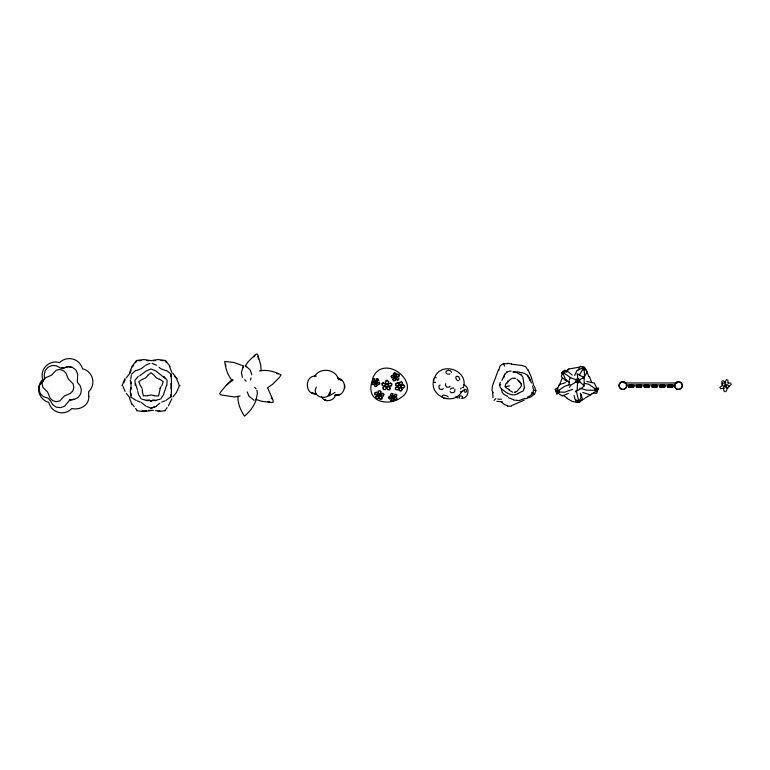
<?xml version="1.0" encoding="UTF-8"?>
<svg xmlns="http://www.w3.org/2000/svg" width="770" height="770" viewBox="0 0 770 770"><rect width="100%" height="100%" fill="white"/><g stroke="black" fill="none" stroke-linecap="round" stroke-linejoin="round"><path stroke-width="1.16" d="M389.909 388.629L388.86 386.194M390.544 387.772L389.812 389.88L387.512 389.668M459.738 379.658L458.872 376.8L456.908 376.183M330.455 389.408C332.111 401.978 310.416 398.533 316.297 387.108M396.502 375.481L395.799 376.135L395.819 375.183M557.605 387.936L555.093 389.177L557.028 394.384M579.781 402.431L576.21 402.248L575.46 399.64M393.335 399.158L393.374 398.244L394.076 398.879M395.453 394.817L393.48 396.175L393.355 395.559M507.526 382.988L507.632 380.958M387.146 387.628L386.742 386.569L386.694 387.541M166.792 385.578L167.138 380.342L163.779 376.318M237.911 396.329C237.622 403.374 240.625 410.391 244.485 416.166C249.778 411.681 254.6 405.761 256.266 398.908M381.795 398.321L381.862 397.407L380.072 395.645L381.15 395.722M382.498 397.541L381.708 399.332L379.61 398.908M492.319 386.473L492.011 390.332L493.05 393.008M584.16 377.704L579.704 379.581L577.798 378.503L577.163 389.822L575.421 391.795L581.735 388.167L584.18 385.789L584.16 377.704L577.134 373.642L577.808 378.484L575.902 379.591L570.118 377.675L569.425 379.793M382.844 387.358L383.364 389.533L385.664 389.572M383.373 388.272L383.46 387.233L385.731 385.78L384.577 385.616M395.742 378.638L395.607 377.81L395.405 378.744M516.978 379.206L521.482 384.066L521.213 386.425L516.959 391.285L515.005 392.315M530.424 395.501L533.061 393.008L533.475 389.447L532.561 386.011M130.842 378.956L131.285 375.433M165.935 400.467L170.642 396.897L170.94 394.548M433.847 379.745C428.649 396.175 453.934 406.656 461.875 391.353M463.405 387.666C469.132 369.504 439.4 360.495 434.232 378.821M160.227 388.561L158.562 395.944L154.366 395.809M375.452 396.396L375.798 398.369L377.916 398.639M375.808 397.349L377.213 395.347M130.862 389.938L131.208 387.753M170.863 383.393L171.036 388.85M398.802 384.682L399.466 385.5L399.64 384.432M514.938 378.676L515.024 378.099M379.35 397.108L379.042 396.127L378.022 398.321L377.05 398.485M728.15 382.979L727.746 379.87M507.228 388.658L505.149 386.646L505.64 383.961L510.741 379.09L512.772 378.195L514.986 378.368M374.913 384.028L375.077 383.114L374.297 383.585M721.865 381.256L722.173 383.672M723.79 387.223L723.656 389.986L724.483 391.651M398.571 388.224L399.351 387.416L399.216 389.976L399.967 390.592M597.972 387.743L598.473 388.138L596.596 393.432L593.66 392.969M390.303 394.952L391.324 393.364L393.22 393.836M391.006 394.76L390.794 395.588L392.248 397.002L391.68 396.261M492.55 385.578L498.44 369.812M250.481 379.985L251.02 377.935M503.753 377.55L504.658 374.153M498.844 370.216L500.076 365.808L503.474 363.632L507.671 363.767M256.112 399.63L257.411 393.22L256.911 390.14M524.033 388.244L523.302 390.852L518.095 393.326M388.513 384.163L387.483 384.682L387.801 383.595M375.847 380.688L375.519 381.535L375.741 380.698M243.147 367.771L243.599 366.299M518.557 393.393C512.012 397.407 505.64 392.411 500.808 388.205L499.384 385.26L500.269 382.363M725.667 384.336L724.56 386.251M396.444 395.905L396.175 396.723L393.98 397.368L394.885 396.935M396.714 396.3L396.694 394.49L394.76 394.153M597.607 389.61L597.039 391.199L597.607 389.61L596.654 388.35L595.133 388.686L588.819 384.307L584.18 383.258M584.834 367.463L580.301 366.453L578.212 369.86M568.404 393.355L562.36 396.078L558.009 393.123L559.126 391.997L558.693 390.457L557.249 389.995L556.672 392.633M719.796 387.637L722.597 385.048M582.861 392.469L590.272 394.846L595.634 391.555L594.575 390.275L595.239 388.706L596.75 388.378L597.712 389.639M401.632 390.082L401.969 389.129L400.516 387.06L401.574 387.3M402.248 389.428L400.939 391.189L398.966 390.438M161.796 385.578L163.221 381.622L159.737 379.254M724.705 382.055L726.611 379.562M335.605 394.577C334.507 401.208 324.363 403.018 321.436 396.781M574.054 395.395L575.065 399.332L577.866 401.189L578.559 400.323L579.627 400.458L579.059 401.988L578.183 401.93L579.252 402.065L579.974 401.324L579.059 401.988L577.837 401.064L578.203 402.065M380.803 394.182L379.822 394.538L380.178 393.605M534.457 386.492L535.872 390.698L534.438 394.51L531.926 393.345M559.203 385.578L562.321 377.829M243.31 366.048L241.405 372.555L242.425 377.329M129.437 373.113L131.978 366.51L136.55 360.476L144.057 359.542L151.035 360.639L158.014 359.542L165.531 360.476L170.103 366.51M131.131 370.139L129.889 373.363L126.261 377.849M171.777 398.86L168.428 405.934M375.414 381.015L376.761 379.292M220.461 392.238L219.748 394.067L221.471 395.02M392.873 375.625L394.288 374.172M393.297 374.018L394.51 372.574L396.175 373.383M394.048 373.758L393.711 374.576L394.769 376.357L394.384 375.5M125 378.599L122.055 385.578L122.651 385.578M123.893 382.651L125.125 379.716M166.464 385.578L163.519 394.644L160.786 398.995M174.367 376.058L176.542 378.744L179.42 385.578L176.542 392.411L172.913 396.887M395.539 387.204L395.318 389.322L397.358 389.899M395.934 388.186L396.338 387.252L398.696 386.453L396.425 385.828L396.146 384.894M569.444 387.349L571.013 385.067L579.694 379.6L579.694 381.785L584.18 385.789M574.641 375.51L576.874 370.63L582.168 368.224L582.765 369.542L584.16 369.725L584.911 368.686L584.315 367.377M731.346 384.326L729.017 386.338M398.879 375.866L398.485 376.646L396.309 377.031L397.224 376.742M398.985 376.492L399.274 374.644L397.541 373.97M386.222 387.579L386.742 386.569M501.876 380.39L503.108 378.108M159.987 388.484L161.036 386.55M391.834 398.841L392.305 398.013L391.333 398.302M503.108 377.675L504.417 375.394M165.531 360.476L165.232 360.995L166.503 362.689M445.753 383.691L445.378 385L446.629 387.156L449.131 387.166L450.075 386.184M395.799 376.135L397.272 374.538L398.148 374.586M583.275 377.849L584.469 375.779L584.218 369.619L584.959 368.589L582.861 367.3L584.257 367.473L582.11 368.329L582.909 367.194M579.29 375.115L582.813 369.436L584.218 369.619M583.862 377.724L587.24 371.958L584.959 368.589M245.418 365.654L248.315 361.573L254.783 355.23M280.049 376.434L281.06 374.826C274.543 371.583 266.805 369.34 259.548 370.919M582.765 369.542L584.035 367.511L584.16 369.725M378.513 396.974L379.042 396.127M376.366 385.924L376.819 385.221L376.106 383.133L376.925 383.614M377.204 385.606L375.818 386.733L374.326 385.578M462.963 390.554L461.355 392.007L460.229 391.718M401.68 385.645L400.592 385.876L401.218 384.952M220.971 391.68L226.852 384.528L233.31 379.86M147.715 395.809L143.672 395.703M375.077 383.114L373.363 384.461L372.526 384.211M372.083 381.949L371.525 383.662L373.094 384.702M372.016 382.815L372.516 382.141L374.711 382.132L373.989 381.516M314.381 376.742C319.56 366.818 336.452 368.782 338.598 379.985M394.076 378.166L394.654 377.396L393.701 377.521M132.363 366.905L133.643 365.221M135.568 362.689L136.848 360.995L136.55 360.476M165.868 409.313L167.148 407.619M385.192 381.4L387.069 380.12L388.811 381.602M386.078 381.4L385.433 382.228L386.194 384.615L385.991 383.498M226.332 385.578L231.934 379.504M138.292 376.318L134.933 380.342L135.289 385.578M375 383.354L374.403 385.192L374.913 385.914M393.913 395.857L393.287 396.608L393.143 395.703M391.612 396.232L391.728 396.839L389.322 397.176M279.548 377.242L272.667 384.269L267.306 387.964M567.057 371.034L568.857 369.013L579.387 367.136M394.904 397.176L396.608 398.706M391.179 385.404L390.477 386.184L388.513 386.251M391.199 386.107L392.103 384.066L390.246 382.728M392.305 398.013L391.035 399.938L391.343 400.727M725.407 385.289L726.168 384.461M726.649 384.904L725.542 386.819L725.244 385.741M557.249 389.995L556.142 391.122L558.106 393.085L556.575 392.661M147.782 375.567L145.511 377.964L142.527 379.389M377.945 391.362L379.735 390.419L381.256 391.901M378.676 391.545L378.031 392.209L378.647 394.346L378.522 393.335L378.243 393.903M579.271 402.2L582.457 399.678L581.071 394.105M504.735 374.441L506.208 372.94M387.483 384.682L387.984 383.778M494.032 400.439L495.88 398.591M677.186 382.969L624.133 382.969M253.773 356.876L255.024 355.634M385.048 385.616L383.056 385.78L382.43 384.923M149.313 400.005L151.035 401.565L152.758 400.005M591.861 394.134L585.277 397.955M377.31 382.247L376.376 382.151L377.05 381.545M383.142 395.597L382.449 396.223L380.64 396.078L380.89 395.472M383.2 396.136L384.143 394.423L382.517 393.047M725.658 391.757L726.765 390.255L727.111 387.522M392.864 401.045L393.566 400.467L393.508 398.302M393.614 400.756L391.786 401.536L390.602 400.121M144.731 365.923L141.295 368.705L136.146 370.688M156.493 405.925L159.919 403.143M334.979 392.469L329.262 395.896M534.111 394.356L530.848 396.954L525.313 398.889M566.094 371.169L568.857 369.013M147.715 375.346L151.035 372.767L154.366 375.346M562.225 372.401L563.236 371.65L561.436 373.036M379.822 394.538L381.882 393.624L382.796 394.038M384.817 386.473L385.731 385.78M135.828 370.37L131.429 374.258M572.197 375.038L568.077 371.641L564.189 372.016L564.304 373.277L563.207 373.95L565.392 379.052L569.569 382.546M394.654 377.396L393.191 379.042L393.335 379.899M565.44 382.69L559.193 384.654L557.153 390.034L558.596 390.486L564.525 386.338L570.05 384.394M399.495 382.305L401.555 381.583L402.643 383.354M400.487 382.546L399.649 383.142L399.466 385.5M389.437 396.194L388.292 397.715L389.601 399.033M558.693 390.457L556.595 391.959L559.126 391.997M140.275 385.578L138.85 381.622L142.334 379.254M403.769 387.425L402.893 387.974L400.804 387.127M403.355 388.061L404.799 386.405L403.567 384.74M394.692 380.486L395.761 378.455L397.541 379.851M395.356 380.505L393.537 380.977L392.681 379.341M139.582 375.895L146.271 370.909L151.035 368.994L155.8 370.909L164.838 378.089M395.905 375.414L396.127 374.037L395.501 373.44M166.243 370.37L171.055 374.018L170.94 376.607M577.808 382.873L579.714 381.766L578.02 380.332L575.902 379.591L575.902 381.776L577.808 382.873L575.922 381.756M584.497 398.716L579.849 401.055M392.286 375.144L390.958 376.492L391.949 378.051M392.084 375.933L394.182 375.789M524.158 400.198L511.434 405.626M724.079 388.224L720.297 388.706M527.479 397.128L530.655 395.53M255.284 354.681L257.007 353.834L258.085 355.422M399.043 384.5L399.37 384.942L398.244 383.575L397.243 383.537M398.908 388.292L397.859 389.524L396.848 389.553M440.103 384.933L438.996 385.934L439.16 388.359L440.007 389.302L442.144 389.476M524.861 398.398L519.529 400.429M400.592 385.876L403.076 385.183L403.875 385.741M572.62 389.293L564.699 392.219L559.03 392.036L558.596 390.486M145.588 365.23L149.948 363.392M146.675 406.377L151.035 408.216L154.308 406.839M156.599 406.348L151.035 408.216M499.384 385.26L500.75 384.692M397.667 386.877L398.696 386.453M161.806 402.056L164.895 400.862M462.337 398.514C469.103 397.387 470.075 387.185 463.752 384.692M722.289 382.988L725.205 383.412M728.391 387.859L725.889 387.666M376.203 378.888L378.031 378.84L378.609 380.611M384.798 389.389L385.828 389.091L386.694 387.387L387.377 389.177L388.378 389.582M240.192 395.972L234.455 396.974L222.222 395.116M61.581 368.435L68.251 366.636L72.515 367.454L75.941 370.043L77.683 374.037L77.318 382.209L80.061 385.578L81.399 389.755L80.686 393.971L78.165 397.436L74.305 399.466L69.897 399.784L64.526 406.262L60.407 407.677L56.133 407.08L52.533 404.587L50.387 400.573L47.904 398.08L43.611 396.8L40.444 393.845L38.914 389.851L39.386 385.578L44.573 379.013L44.256 374.788L45.286 370.457L48.096 367.155L52.081 365.481L56.47 365.798L60.407 368.012L63.92 367.916L68.251 366.636L72.515 367.454M378.599 384.269L376.405 383.681A1.617 1.53 45.6 0 0 376.607 381.16A1.617 1.53 45.6 0 0 374.133 381.766A1.617 1.53 45.6 0 0 375.673 383.922M378.359 384.75L379.841 383.749L379.119 382.016M446.918 398.6L444.078 398.427L442.009 396.752M159.785 399.245L155.8 400.246L153.423 400.044M61.292 368.493L63.929 367.868M727.91 382.959L730.98 383.21M376.376 382.151L377.185 381.728M383.643 382.372L381.67 383.498L382.363 385.626M383.085 383.277L385.818 383.662M597.145 391.227L595.528 391.526L597.385 390.275L596.654 388.35M271.319 402.594L273.206 402.229L273.1 400.313M147.782 395.588L151.035 394.981L154.289 395.588M393.836 377.81L391.911 377.406M153.317 360.793L155.588 360.437M146.483 410.718L142.103 410.814M148.754 410.362L153.317 410.362M151.035 410.516L144.057 411.613L136.55 410.67L136.848 410.16L135.568 408.466M505.149 386.646L509.576 385.943M520.934 384.153L521.482 384.066M512.762 372.006L518.143 371.891L521.136 372.824M138.947 360.735L141.054 360.466M159.977 410.814L155.588 410.718M158.014 411.613L165.531 410.67L165.232 410.16M724.454 386.088L726.659 386.28M376.463 392.065L374.586 392.864L375.106 394.817M375.818 392.902L376.79 392.796L378.647 394.346M148.658 400.044L146.271 400.246L142.286 399.245M146.165 400.554L155.906 400.554M373.787 382.209L374.711 382.132M519.23 400.525L513.638 400.063M395.742 399.938L394.817 399.986L393.374 398.244M395.097 400.188L396.983 399.543L396.8 397.744M511.136 371.092L508.489 371.333M334.815 395.356L340.225 394.384L334.815 395.356C345.663 397.358 348.435 379.629 337.53 378.157L342.169 380.553L337.53 378.186M594.671 390.294L586.74 390.188L579.916 388.234M316.383 376.097C304.227 374.759 304.371 395.154 316.393 393.951L311.802 393.027L316.383 393.922M626.125 384.933L675.194 384.933M628.869 385.202L633.161 385.202M636.675 385.202L641.237 385.202M644.48 385.202L649.043 385.202M652.286 385.202L656.849 385.202M660.092 385.202L664.654 385.202M667.898 385.202L672.46 385.202M179.42 385.578L180.016 385.578M628.176 385.886L634.114 385.886M635.991 385.886L641.92 385.886M643.797 385.886L649.726 385.886M651.603 385.886L657.532 385.886M659.409 385.886L665.338 385.886M667.215 385.886L673.144 385.886M628.176 386.761L634.114 386.761M635.991 386.761L641.92 386.761M643.797 386.761L649.726 386.761M651.603 386.761L657.532 386.761M659.409 386.761L665.338 386.761M667.215 386.761L673.144 386.761M628.869 387.454L633.431 387.454M636.675 387.454L641.237 387.454M644.48 387.454L649.043 387.454M652.286 387.454L656.849 387.454M660.092 387.454L664.654 387.454M667.898 387.454L672.46 387.454M594.575 390.275L597.385 390.275L595.133 388.686M507.478 406.233L511.376 406.252M501.328 399.284L497.805 399.101M533.061 393.008L531.627 392.296M397.811 382.825L395.703 383.383L395.655 385.5M726.832 385.269L724.705 384.692M270.588 402.45L261.598 401.276L255.929 399.399M496.891 401.314L502.387 401.853M511.472 364.172L522.204 365.481L525.785 366.761L527.787 370.12M161.026 360.466L163.124 360.735M396.829 380.178L398.677 379.841L398.812 377.983M519.509 372.43C524.543 372.353 529.308 375.356 530.289 380.515L527.421 375.192M267.912 401.632L269.664 401.863M575.719 402.027L572.543 401.555L567.076 398.514M400.939 385.125L401.257 385.578L402.296 384.028L402.084 383.075M146.483 360.437L148.754 360.793M722.828 380.582L725.744 382.709M507.536 363.267L511.453 363.921M586.73 381.525L594.44 383.085L596.75 388.378M723.531 386.309L721.702 383.999M513.821 371.862L516.574 372.536L521.444 375.231M377.098 395.068L378.157 395.328M377.425 395.559L375.125 394.288M391.545 398.465L389.399 398.6M533.812 390.149L535.872 390.698M436.263 377.772L435.108 377.454L433.606 379.167L433.308 380.977L434.28 382.478M276.488 373.421L278.336 373.922M513.349 399.62L508.479 397.676M393.98 397.368L394.933 397.657M397.724 382.344L398.716 382.671M393.874 376.068L394.769 376.357M390.698 383.691L389.678 383.344L387.936 384.23L388.465 382.401L387.907 381.506M507.825 396.492L503.801 394.356L502.04 392.123L501.443 389.11M374.73 378.878L372.892 378.782L372.478 380.553M373.912 379.264L374.73 379.562L375.519 381.535M165.935 370.688L160.776 368.705L159.063 367.319M137.175 400.862L140.265 402.056M396.771 376.915L398.542 378.744M512.782 392.257L508.989 390.159M152.123 363.392L156.493 365.23M727.717 384.769L728.978 386.848M507.574 405.886L504.071 404.346L501.309 401.719M579.252 402.065L578.559 400.323M462.366 387.503L462.991 387.791M159.554 379.389L156.57 377.964L154.289 375.567M243.031 365.769L233.859 362.468L224.725 361.448C225.475 368.281 227.66 375.519 232.367 380.678M377.435 379.206L378.811 380.688M374.788 383.104L375.77 383.585M380.332 399.014L379.437 398.552L378.975 396.945M567.298 398.186L563.13 395.222M396.309 377.031L397.137 377.483M170.642 396.897L171.055 397.137C171.652 389.389 171.652 381.766 171.055 374.018M507.536 388.503L509.509 389.639M392.479 394.192L393.48 396.175M564.218 373.2L570.714 377.743M564.304 373.277L562.524 372.17L562.254 373.585L562.139 372.324M455.888 396.81L457.823 398.052M254.139 400.342L249.037 396.271L247.199 391.93M136.146 400.467L131.016 397.137L130.265 391.141L131.141 385.578L130.265 380.014M141.295 402.45L145.588 405.925M566.845 381.737L561.34 376.626L562.167 373.508L563.293 374.028L562.524 372.17L564.275 372.093L563.149 371.573L564.612 370.178L566.855 371.881M245.418 365.481L250.327 370.158L251.828 374.807M507.43 372.083L506.814 371.564L506.949 372.189M245.303 365.846L246.419 366.895M387.82 385.895L388.667 386.684M244.687 379.629L246.179 381.14M254.706 387.377L256.025 388.715M380.072 395.645L380.803 396.425M378.984 382.892L376.857 382.045L377.983 380.168M172.634 373.113L177.081 378.599M126.261 393.306L129.889 397.792M132.363 404.25L134.288 406.781M395.607 377.81L396.146 378.58M521.425 375.038L522.917 377.396L524.486 387.926M141.285 398.995L138.562 394.644L137.743 391.15M373.931 381.795L372.776 380.111M726.524 386.444L725.841 384.346M450.142 391.583L451.201 392.71L453.713 392.507L454.704 391.603L454.906 389.331M267.979 388.523L272.782 399.64M380.351 391.815L380.813 392.661L380.226 394.23L380.486 393.624M140.515 385.578L142.094 388.484M586.22 369.86L588.867 376.79M528.085 369.821L530.982 376.376L533.764 385.568M529.077 377.618L531.464 383.008M503.32 363.325L504.629 366.125M395.299 374.557L395.713 375.539M123.065 386.55L125.125 391.43M137.464 389.986L135.472 383.527M376.742 381.314L377.146 382.324M271.338 397.243L271.993 398.879M589.358 376.463L591.668 382.401M579.627 400.458L580.003 401.459M169.708 366.905L171.777 372.285M129.437 398.042L131.978 404.635M258.239 356.154L260.664 364.884L261.155 370.832M225.437 364.191L226.014 366M142.334 391.901L143.509 395.944M257.825 356.385L258.518 358.936M376.106 383.133L376.347 384.038M580.407 393.239L581.032 397.31L579.656 400.583L578.588 400.448L576.22 390.65M514.918 391.776L515.053 392.604M130.862 381.217L131.208 383.393M142.238 389.572L142.527 391.757M130.987 393.374L131.285 395.722M492.742 392.132L492.935 397.676M399.351 387.416L399.38 388.494M569.078 380.861L569.088 385.019M672.643 385.886L672.643 386.761M670.179 385.202L670.179 387.454M667.715 385.886L667.715 386.761M662.373 385.202L662.373 387.454M659.909 385.886L659.909 386.761M654.567 385.202L654.567 387.454M646.762 385.202L646.762 387.454M641.42 385.886L641.42 386.761M638.956 385.202L638.956 387.454M633.614 385.886L633.614 386.761M631.15 385.202L631.15 387.454M628.676 385.886L628.676 386.761M451.374 372.526L451.008 371.101L448.631 370.245L446.244 371.101L445.878 372.526M675.713 382.834A3.869 3.869 0 0 1 682.037 384.095A3.869 3.869 0 0 1 678.457 389.447M676.974 389.158A3.869 3.869 0 0 1 674.587 385.578M626.741 385.578A3.869 3.869 0 0 1 624.354 389.158M622.872 389.447A3.869 3.869 0 0 1 619.292 384.095A3.869 3.869 0 0 1 625.606 382.834M459.902 398.244A1.8 1.271 0 0 1 459.43 396.329A1.8 1.271 0 0 1 462.183 396.329A1.8 1.271 0 0 1 461.702 398.244M458.756 380.592A2.377 1.425 60 0 1 456.341 379.254A2.377 1.425 60 0 1 456.389 376.482M449.998 373.96A2.753 1.646 0 0 1 446.244 373.354M435.55 382.122A2.628 0.972 -75 0 1 434.954 382.661M460.585 389.052A2.377 0.886 -65 0 1 461.22 388.07M443.25 388.475A2.502 2.05 65 0 1 442.529 389.293M450.344 389.312A2.628 2.156 -30 0 1 453.848 388.195M442.346 395.501A3.119 1.155 15 0 1 445.483 395.453A3.119 1.155 15 0 1 448.169 397.06M385.808 383.749A1.983 1.906 5.9 0 1 388.754 385.077A1.983 1.906 5.9 0 1 386.463 387.291A1.983 1.906 5.9 0 1 385.087 384.442M398.687 387.964A1.887 1.781 -35.9 0 1 398.504 385A1.887 1.781 -35.9 0 1 401.411 385.693A1.887 1.781 -35.9 0 1 399.601 388.176M394.471 398.061A1.713 1.55 -11.2 0 1 392.132 398.668M391.516 398.109A1.713 1.55 -11.2 0 1 392.604 395.819A1.713 1.55 -11.2 0 1 394.712 397.281M371.4 383.797C367.001 402.489 389.216 406.396 401.122 397.474C416.705 387.445 400.179 367.829 386.242 368.089A13.668 13.668 0 0 0 375.298 373.402L373.334 376.78L371.4 383.797M88.8 396.367C89.32 405.444 79.801 410.391 71.793 408.514C64.507 416.416 51.253 412.855 48.828 402.402C38.558 399.659 35.285 386.935 42.716 379.427C39.491 369.167 49.241 359.417 59.502 362.641C67.009 355.211 79.734 358.483 82.477 368.753C92.929 371.178 96.491 384.432 88.589 391.718L88.8 396.367M43.081 380.361L42.109 383.787L42.831 387.281L47.644 392.074L50.108 398.119L52.706 400.669L56.172 401.68L59.714 400.939L64.487 395.924L70.416 393.393L72.89 390.794L73.862 387.368L73.14 383.874L68.376 379.042L65.864 373.036L63.265 370.486L59.8 369.475L56.248 370.216L51.484 375.231L45.546 377.762L43.081 380.361M330.388 391.728L328.251 395.732L330.417 391.728M43.361 380.515L41.859 381.891L43.351 380.515M74.151 399.322L69.945 399.842L74.151 399.322M326.942 400.66L324.719 400.005L326.942 400.66M519.943 382.18L518.422 380.726L519.933 382.19M344.662 387.849L344.594 385.183L344.652 387.849M676.58 388.821A3.744 3.744 0 0 0 682.201 385.578A3.744 3.744 0 0 0 676.58 382.334A3.744 3.744 0 0 0 676.58 388.821M620.995 388.821A3.744 3.744 0 0 0 626.616 385.578A3.744 3.744 0 0 0 620.995 382.334A3.744 3.744 0 0 0 620.995 388.821M464.195 389.918A1.502 1.222 78.6 0 0 465.263 392.248A1.502 1.222 78.6 0 0 466.331 390.12A1.502 1.222 78.6 0 0 464.195 389.918M395.366 378.494A1.617 1.588 -39.7 0 0 396.781 376.087A1.617 1.588 -39.7 0 0 393.999 376.116A1.617 1.588 -39.7 0 0 395.366 378.494M377.656 395.857A1.848 1.675 22.6 0 0 380.803 395.963A1.848 1.675 22.6 0 0 379.148 393.355A1.848 1.675 22.6 0 0 377.656 395.857"/></g></svg>
